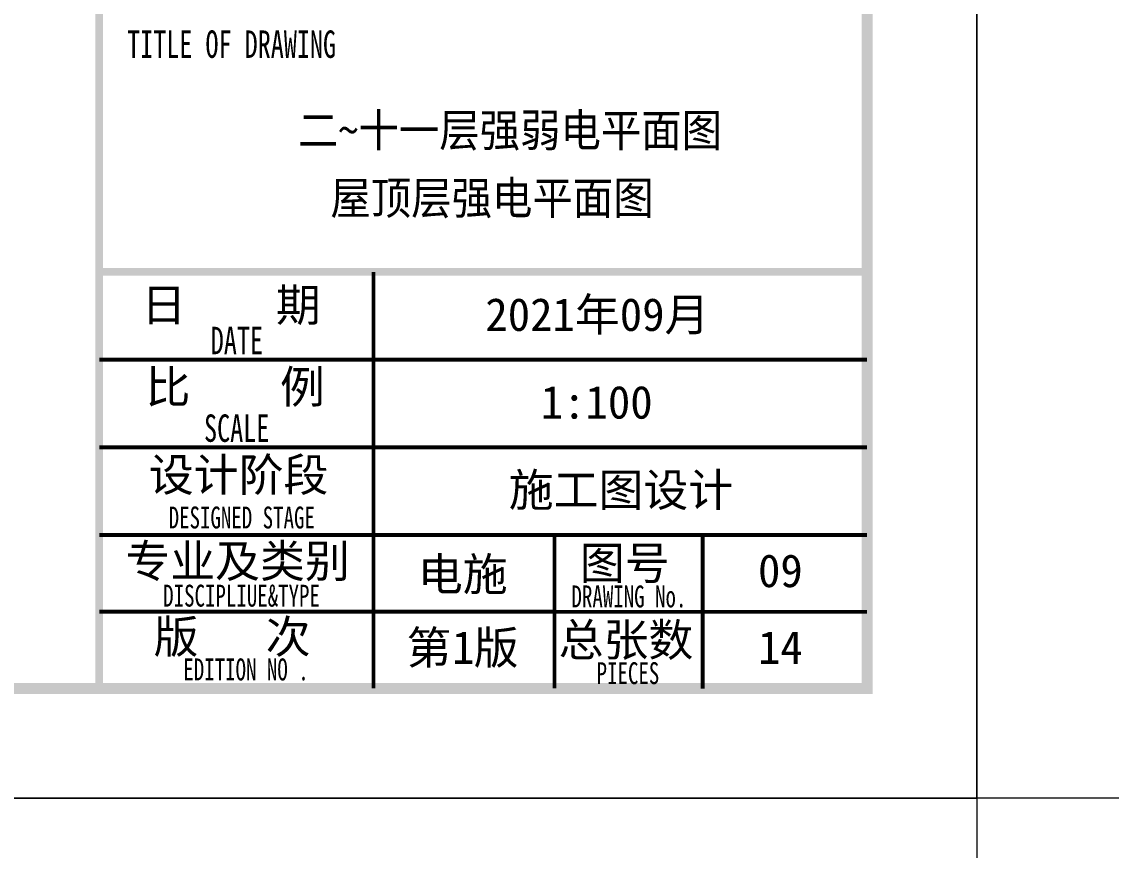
# Model space of a CAD drawing. Extents: x 3774419 to 4775970, y -926964 to 2266.
# Drawn here: x 3879811 to 3889742, y -808639 to -801082 of the extents above; entities that cross this region are included whole.
import ezdxf

# ---------------------------------------------------------------- set-up
doc = ezdxf.new("R2010")
doc.units = 0
doc.header["$LTSCALE"] = 1000
doc.header["$MEASUREMENT"] = 0
doc.layers.add('!!电气', color=1, linetype='CONTINUOUS')
doc.layers.add('图签文字', color=4, linetype='CONTINUOUS')
doc.layers.add('S－GG公共标注', color=7, linetype='CONTINUOUS', lineweight=25)
doc.layers.add('图框', color=147, linetype='CONTINUOUS', lineweight=20)
doc.styles.add('图框宋体', font='', dxfattribs={"width": 0.9})
doc.styles.add('建筑图签-1', font='simhei.ttf', dxfattribs={"width": 0.7})
doc.styles.get('图框宋体').set_extended_font_data('SimSun')

# ---------------------------------------------------------------- blocks, each defined once
blk = doc.blocks.new('A$C1435328E')
at = {"layer": '图框'}
for points, const_width in [([(-7000, -700), (-7000, 56700)], 70), ([(-7000, 3100.3), (0, 3100.3)], 70), ([(-4500, 700.3), (-4500, 3100.3)], 35), ([(-7000, 2300.3), (0, 2300.3)], 35), ([(-7000, 1500.3), (0, 1500.3)], 35), ([(-7000, 700.3), (0, 700.3)], 35), ([(-7000, 700.3), (-500, 700.3)], 35), ([(-4500, -699.7), (-4500, 700.3)], 35), ([(-2850, -699.7), (-2850, 700.3)], 35), ([(-2850, -699.7), (-2850, 700.3)], 35), ([(-2850, -699.7), (-2850, 700.3)], 35), ([(-1500, -700), (-1500, 700)], 35), ([(-7000, 0.3), (-2850, 0.3)], 35), ([(-2850, 0), (0, 0)], 35)]:
    blk.add_lwpolyline(points, dxfattribs=dict(at, const_width=const_width))
at = {"layer": '图签文字', "style": '建筑图签-1', "width": 0.7}
for s, height, p in [('TITLE OF DRAWING', 250, (-6746, 5052.5)), ('DATE', 250, (-5983.5, 2349.2)), ('SCALE', 250, (-6044.8, 1550)), ('DESIGNED STAGE', 200, (-6367.4, 759.9)), ('DISCIPLIUE&TYPE', 200, (-6417.1, 47.1)), ('DRAWING No.', 200, (-2695, 39.9)), ('EDITION NO .', 200, (-6233.5, -625.9)), ('PIECES', 200, (-2466.2, -660.1))]:
    blk.add_text(s, height=height, dxfattribs=at).set_placement(p)
at = {"layer": '图签文字', "color": 7, "style": '建筑图签-1'}
for s, p in [('日    期', (-6616.1, 2648.8)), ('比    例', (-6577.8, 1901.6)), ('设计阶段', (-6548.1, 1099.7)), ('专业及类别', (-6762, 313.1)), ('图号', (-2619.1, 294.4)), ('版   次 ', (-6504, -377)), ('总张数', (-2812.2, -405.6)), ('第 版', (-4199.2, -476.6))]:
    blk.add_text(s, height=300, dxfattribs=at).set_placement(p)
at = {"layer": '图签文字', "color": 6, "style": '建筑图签-1'}
for s, p in [('2021年09月', (-3480.4, 2561.7)), ('1:100', (-2975.5, 1761.7)), ('施工图设计', (-3267.7, 961.7)), ('电施', (-4095.8, 192.8)), ('1', (-3783, -474.9)), ('14', (-995, -474.9))]:
    blk.add_text(s, height=300, dxfattribs=at).set_placement(p)

msp = doc.modelspace()

# ---------------------------------------------------------------- linework, layer by layer
at = {"layer": '图框'}
for points in [[(3804417.5, -748763.9), (3888517.5, -748763.9), (3888517.5, -808163.9), (3804417.5, -808163.9)], [(3804417.5, -748763.9), (3888517.5, -748763.9), (3888517.5, -808163.9), (3804417.5, -808163.9)], [(3888517.5, -748763.9), (3972617.5, -748763.9), (3972617.5, -808163.9), (3888517.5, -808163.9)], [(3888517.5, -748763.9), (3972617.5, -748763.9), (3972617.5, -808163.9), (3888517.5, -808163.9)], [(3804417.5, -808163.9), (3888517.5, -808163.9), (3888517.5, -867563.9), (3804417.5, -867563.9)], [(3804417.5, -808163.9), (3888517.5, -808163.9), (3888517.5, -867563.9), (3804417.5, -867563.9)]]:
    msp.add_lwpolyline(points, close=True, dxfattribs=at)
at = {"layer": '图框', "const_width": 100}
msp.add_lwpolyline([(3887517.5, -807163.9), (3887517.5, -749763.9), (3806917.5, -749763.9), (3806917.5, -807163.9)], close=True, dxfattribs=at)
msp.add_lwpolyline([(3887517.5, -807163.9), (3887517.5, -749763.9), (3806917.5, -749763.9), (3806917.5, -807163.9)], close=True, dxfattribs=at)

# ---------------------------------------------------------------- block references
at = {"layer": '!!电气'}
msp.add_blockref('A$C1435328E', (3887517.5, -806463.9), dxfattribs=at)

# ---------------------------------------------------------------- texts
at = {"layer": 'S－GG公共标注', "color": 2, "style": '图框宋体', "width": 0.9}
for s, p in [('二~十一层强弱电平面图', (3882328.5, -802221.4)), ('屋顶层强电平面图', (3882624.8, -802838.9))]:
    msp.add_text(s, height=300, dxfattribs=at).set_placement(p)
at = {"layer": '图签文字', "style": '建筑图签-1'}
msp.add_text('09', height=300, dxfattribs=at).set_placement((3886522.5, -806239.2))

doc.saveas('drawing.dxf')
